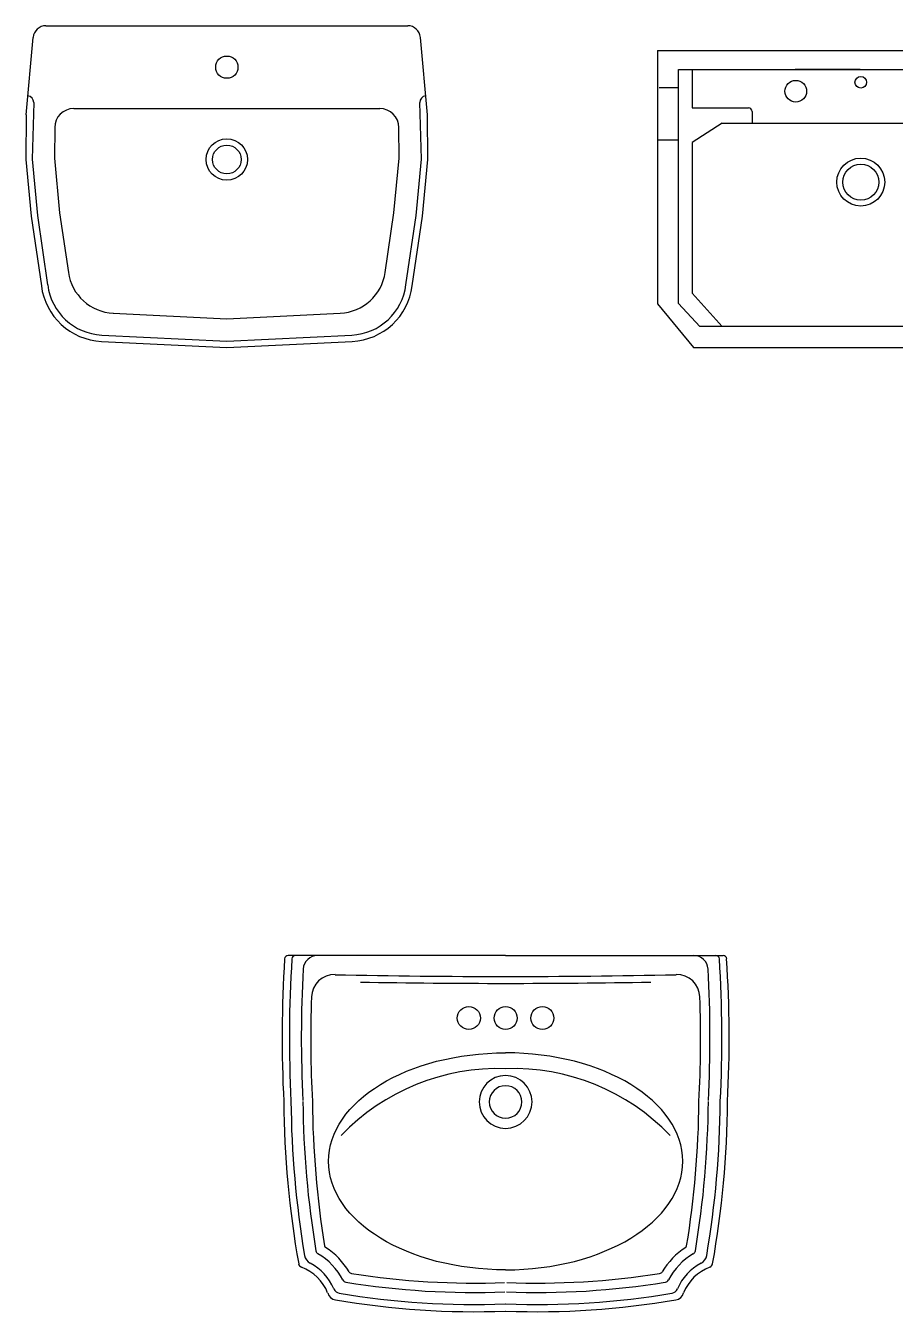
# Model space of a CAD drawing. Header units: millimetres. Extents: x -4017 to 59953, y -688 to 66564.
# Drawn here: x 45675 to 46876, y 3433 to 5212 of the extents above; entities that cross this region are included whole.
import ezdxf

# ---------------------------------------------------------------- set-up
doc = ezdxf.new("R2010")
doc.units = ezdxf.units.MM
doc.styles.get("Standard").update_dxf_attribs({"font": 'arial.ttf'})

# ---------------------------------------------------------------- blocks, each defined once
blk = doc.blocks.new('A$C4EAC6FE2')
for p, q in [((0.0005, 0.3211), (0.0102, 0.4284)), ((0.0277, 0.4444), (0.5276, 0.4444)), ((0.5549, 0.3211), (0.5451, 0.4284)), ((0.011, 0.3385), (0.0088, 0.26)), ((0.5465, 0.26), (0.5443, 0.3385)), ((0.0005, 0.3211), (0, 0.2596)), ((0.0663, 0.33), (0.489, 0.33)), ((0.5553, 0.2596), (0.5549, 0.3211)), ((0.0399, 0.3038), (0.0396, 0.2613)), ((0.5157, 0.2613), (0.5154, 0.3038)), ((0, 0.2596), (0.0075, 0.1811)), ((0.0088, 0.26), (0.0162, 0.1821)), ((0.0396, 0.2613), (0.0468, 0.1858)), ((0.5085, 0.1858), (0.5157, 0.2613)), ((0.5391, 0.1821), (0.5465, 0.26)), ((0.5478, 0.1811), (0.5553, 0.2596)), ((0.0075, 0.1811), (0.0215, 0.0851)), ((0.0162, 0.1821), (0.0302, 0.0862)), ((0.0468, 0.1858), (0.0588, 0.1036)), ((0.4965, 0.1036), (0.5085, 0.1858)), ((0.5252, 0.0864), (0.5391, 0.1821)), ((0.5339, 0.0851), (0.5478, 0.1811)), ((0.1209, 0.0472), (0.2777, 0.0396)), ((0.2777, 0.0396), (0.4344, 0.0472)), ((0.1045, 0.0083), (0.2777, 0)), ((0.105, 0.0171), (0.2777, 0.0088)), ((0.2777, 0.0088), (0.4504, 0.0171)), ((0.2777, 0), (0.4508, 0.0083))]:
    blk.add_line(p, q)
for centre, radius in [((0.2777, 0.3872), 0.0154), ((0.2777, 0.2596), 0.0286), ((0.2777, 0.2596), 0.0198)]:
    blk.add_circle(centre, radius)
for centre, radius, start, end in [((0.0277, 0.4268), 0.0176, 90, 174.8181), ((0.5276, 0.4268), 0.0176, 5.1819, 90), ((0.0022, 0.3386), 0.0088, 359.571, 84.8181), ((0.5531, 0.3386), 0.0088, 95.1819, 180.429), ((0.0663, 0.3036), 0.0264, 90, 179.571), ((0.489, 0.3036), 0.0264, 0.429, 90), ((0.1241, 0.1131), 0.066, 188.2775, 267.2561), ((0.4312, 0.1131), 0.066, 272.7439, 351.7186), ((0.1088, 0.0962), 0.088, 187.2421, 267.2561), ((0.1088, 0.0962), 0.0792, 187.2421, 267.2561), ((0.4465, 0.0963), 0.0793, 272.8009, 352.815), ((0.4466, 0.0962), 0.088, 272.7439, 352.7579)]:
    blk.add_arc(centre, radius, start, end)
blk = doc.blocks.new('A$C5F9B3F81')
for p, q in [((0, 0.41), (0, 0.06)), ((0, 0.41), (0.56, 0.41)), ((0.56, 0.41), (0.56, 0.06)), ((0.0291, 0.0605), (0.0291, 0.384)), ((0.0291, 0.384), (0.5313, 0.384)), ((0.0482, 0.384), (0.0482, 0.331)), ((0.2802, 0.384), (0.1902, 0.384)), ((0.1902, 0.384), (0.3702, 0.384)), ((0.5122, 0.384), (0.5122, 0.331)), ((0.5313, 0.0605), (0.5313, 0.384)), ((0.0026, 0.3592), (0.0291, 0.3592)), ((0.5593, 0.3592), (0.5327, 0.3592)), ((0.0482, 0.331), (0.1257, 0.331)), ((0.1307, 0.326), (0.1307, 0.3097)), ((0.4282, 0.326), (0.4282, 0.3097)), ((0.5122, 0.331), (0.4332, 0.331)), ((0.0894, 0.3097), (0.0482, 0.2832)), ((0.0894, 0.3097), (0.4694, 0.3097)), ((0.4722, 0.3089), (0.5121, 0.2832)), ((0.0011, 0.2868), (0.0291, 0.2868)), ((0.5607, 0.2868), (0.5327, 0.2868)), ((0.0482, 0.2832), (0.0482, 0.0747)), ((0.5121, 0.2832), (0.5121, 0.0747)), ((0.0482, 0.0747), (0.0894, 0.0287)), ((0.5121, 0.0747), (0.4709, 0.0287)), ((0, 0.06), (0.05, 0)), ((0.0585, 0.0287), (0.0291, 0.0605)), ((0.5018, 0.0287), (0.5313, 0.0605)), ((0.56, 0.06), (0.51, 0)), ((0.5018, 0.0287), (0.0585, 0.0287)), ((0.05, 0), (0.51, 0))]:
    blk.add_line(p, q)
for centre, radius in [((0.2809, 0.3663), 0.008), ((0.1911, 0.3539), 0.015), ((0.3708, 0.3557), 0.015), ((0.2809, 0.2284), 0.0331), ((0.2809, 0.2284), 0.0249)]:
    blk.add_circle(centre, radius)
for centre, start, end in [((0.1257, 0.326), 0, 90), ((0.4332, 0.326), 90, 180), ((0.4694, 0.3047), 57.2444, 90)]:
    blk.add_arc(centre, 0.005, start, end)
at = {"width": 0.8, "flags": 9}
for tag in ['YSIZE', 'XSIZE']:
    blk.add_attdef(tag, (0.28, 0.41), '', height=0.0005, dxfattribs=at)
blk = doc.blocks.new('A$C55872771')
at = {"linetype": 'Continuous', "ltscale": 20}
for q in [(0.0084, 0.4917), (0.6091, 0.4917)]:
    blk.add_line((0.3087, 0.4917), q, dxfattribs=at)
for centre in [(0.2579, 0.4052), (0.3087, 0.4052), (0.3595, 0.4052)]:
    blk.add_circle(centre, 0.0159, dxfattribs=at)
for centre, radius, start, end in [((1.7227, 0.3777), 1.7227, 176.3626, 182.928), ((0.0084, 0.4867), 0.005, 90, 176.3626), ((1.7227, 0.3777), 1.7127, 176.3413, 182.928), ((0.0184, 0.4867), 0.005, 90, 176.3413), ((0.0491, 0.4717), 0.02, 90, 176.7861), ((0.5684, 0.4717), 0.02, 3.2139, 90), ((0.599, 0.4867), 0.005, 3.6587, 90), ((-1.1052, 0.3777), 1.7127, 357.072, 3.6587), ((0.6091, 0.4867), 0.005, 3.6374, 90), ((-1.1052, 0.3777), 1.7227, 357.072, 3.6374), ((1.7227, 0.3777), 1.6962, 176.7861, 182.928), ((0.0724, 0.4332), 0.032, 88.7903, 178.0749), ((0.3087, 11.6257), 11.1631, 268.79032, 270), ((0.3087, 11.6257), 11.1631, 270, 271.20968), ((0.5451, 0.4332), 0.032, 1.9251, 91.2097), ((-1.1052, 0.3777), 1.6962, 357.072, 3.2139), ((0.3087, 11.6257), 11.1726, 268.97197, 270), ((0.3087, 11.6257), 11.1726, 270, 271.02803), ((1.743, 0.3775), 1.7035, 178.0894, 182.9416), ((-1.1255, 0.3775), 1.7035, 357.0584, 1.9106), ((0.2983, 0.0346), 0.3007, 88.0093, 136.1344), ((0.3087, 0.2892), 0.0365, 90, 270), ((0.3192, 0.0346), 0.3007, 43.8656, 91.9907), ((0.3087, 0.2892), 0.0365, 270, 90), ((0.3087, 0.2892), 0.0225, 90, 270), ((0.3087, 0.2892), 0.0225, 270, 90), ((1.3508, 0.3007), 1.3486, 180.4656, 190.0418), ((1.3522, 0.3009), 1.34, 180.4547, 189.6069), ((1.3508, 0.3007), 1.3221, 180.4656, 189.4524), ((1.3508, 0.3007), 1.3091, 180.4656, 189.2524), ((-0.7333, 0.3007), 1.3091, 350.7476, 359.5344), ((-0.7333, 0.3007), 1.3221, 350.5476, 359.5344), ((-0.7333, 0.3007), 1.3386, 350.3906, 359.5344), ((-0.7333, 0.3007), 1.3486, 349.9582, 359.5344), ((0.0617, 0.0907), 0.003, 189.2524, 237.2579), ((0.5558, 0.0907), 0.003, 302.7421, 350.7476), ((0.0457, 0.0797), 0.015, 189.6094, 242.1773), ((0.0525, 0.0845), 0.006, 189.4524, 239.8947), ((0.0051, 0.0027), 0.0886, 27.3355, 59.8947), ((0.0051, 0.0027), 0.1016, 30.6701, 57.2579), ((0.6124, 0.0027), 0.1016, 122.7421, 149.3299), ((0.6124, 0.0027), 0.0886, 120.1053, 152.6645), ((0.5649, 0.0845), 0.006, 300.1053, 350.5476), ((0.5717, 0.0797), 0.015, 297.8227, 350.3906), ((0.0287, 0.0666), 0.006, 189.8911, 249.8861), ((0.0051, 0.0027), 0.0621, 21.454, 69.658), ((0.0051, 0.0027), 0.0721, 23.0692, 62.1773), ((0.0968, 0.0571), 0.005, 210.6701, 261.1326), ((0.5207, 0.0571), 0.005, 278.8674, 329.3299), ((0.6124, 0.0027), 0.0721, 117.8227, 156.9308), ((0.6124, 0.0027), 0.0621, 110.342, 158.546), ((0.5887, 0.0666), 0.006, 290.1139, 350.1089), ((0.0891, 0.0461), 0.006, 207.3355, 260.8302), ((0.2666, 1.1454), 1.1195, 260.8302, 272.1091), ((0.2666, 1.1454), 1.1065, 261.1326, 272.1091), ((0.3509, 1.1454), 1.1195, 267.8909, 279.1698), ((0.3509, 1.1454), 1.1065, 267.8909, 278.8674), ((0.5284, 0.0461), 0.006, 279.1698, 332.6645), ((0.0751, 0.0282), 0.0125, 192.82, 263.2226), ((0.0806, 0.0349), 0.01, 203.0692, 260.4945), ((0.2666, 1.1454), 1.136, 260.4945, 272.1091), ((0.3509, 1.1454), 1.136, 267.8909, 279.5055), ((0.5369, 0.0349), 0.01, 279.5055, 336.9308), ((0.5424, 0.0282), 0.0125, 276.7774, 347.18), ((0.2666, 1.1454), 1.146, 260.3058, 272.1091), ((0.3509, 1.1454), 1.146, 267.8909, 279.6942)]:
    blk.add_arc(centre, radius, start, end, dxfattribs=at)
at = {"linetype": 'Continuous', "ltscale": 20, "extrusion": (0, 0, -1)}
blk.add_ellipse((0.3087, 0.2072), major_axis=(-0.2447, 0), ratio=0.61287, start_param=-1.570796, end_param=1.570796, dxfattribs=at)
at = {"linetype": 'Continuous', "ltscale": 20}
blk.add_ellipse((0.3087, 0.2072), major_axis=(0.2447, 0), ratio=0.61287, start_param=-1.570796, end_param=1.570796, dxfattribs=at)

msp = doc.modelspace()

# ---------------------------------------------------------------- block references
at = {"color": 7, "xscale": 1000, "yscale": 1000, "zscale": 1000}
for name, p in [('A$C4EAC6FE2', (45674.8, 4767.3)), ('A$C5F9B3F81', (46547.3, 4767.3)), ('A$C55872771', (46028.9, 3435.4))]:
    msp.add_blockref(name, p, dxfattribs=at)

doc.saveas('drawing.dxf')
